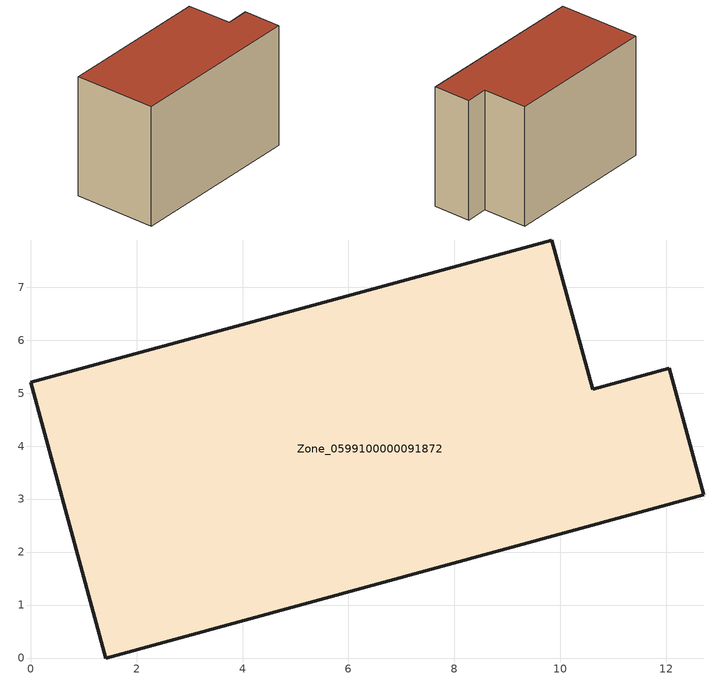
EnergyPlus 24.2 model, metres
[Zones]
Zone_0599100000091872
 floor ground (C_G): 1.42,0 0,5.2 9.84,7.89 10.61,5.07 12.06,5.47 12.71,3.08 z0
 wall outside (C_F): 1.42,0 12.71,3.08 12.06,5.47 10.61,5.07 9.84,7.89 0,5.2 1.42,0 z0:7.97
 roof outside (C_R): 0,5.2 1.42,0 12.71,3.08 12.06,5.47 10.61,5.07 9.84,7.89 z7.97
[BUILDING]
Pand.0599100000091872: North Axis=0; Terrain=City; Loads Convergence Tolerance Value=0.04; Temperature Convergence Tolerance Value=0.4; Solar Distribution=FullExterior; Maximum Number of Warmup Days=25; Minimum Number of Warmup Days=1
[Site:Location]
Rotterdam.The.Hague.AP_ZH_NLD Design_Conditions: Latitude=51.96; Longitude=4.45; Time Zone=1; Elevation=-4.5
[SITE:GROUNDTEMPERATURE:BUILDINGSURFACE]
18, 18, 18, 18, 18, 18, 18, 18, 18, 18, 18, 18
[MATERIAL] Thermal Absorptance=0.9; Solar Absorptance=0.7; Visible Absorptance=0.7
Name | Roughness | Thickness | Conductivity | Density | Specific Heat
G.TI.1975-1991 | MediumSmooth | 0.15 | 0.288461 | 540 | 1210
F.TI.1975-1991 | Rough | 0.3 | 0.230769 | 1920 | 840
R.TI.1975-1991 | MediumRough | 0.2 | 0.153846 | 1500 | 1000
[CONSTRUCTION]
C_G: G.TI.1975-1991
C_F: F.TI.1975-1991
C_R: R.TI.1975-1991
[ZONE]
Zone_0599100000091872: Type=1; Multiplier=1; Ceiling Height=Autocalculate; Volume=Autocalculate; Floor Area=autocalculate; Part of Total Floor Area=Yes
[ZONEINFILTRATION:DESIGNFLOWRATE]
Infil_Zone_0599100000091872: Zone or ZoneList or Space or SpaceList=Zone_0599100000091872; Schedule=AlwaysOn; Design Flow Rate Calculation Method=Flow/Area; Flow Rate per Floor Area=0.003; Constant Term Coefficient=1; Temperature Term Coefficient=0; Velocity Term Coefficient=0; Velocity Squared Term Coefficient=0
[HVACTEMPLATE:ZONE:IDEALLOADSAIRSYSTEM]
Zone_0599100000091872: Maximum Heating Supply Air Temperature=50; Minimum Cooling Supply Air Temperature=13; Maximum Heating Supply Air Humidity Ratio=0.0156; Minimum Cooling Supply Air Humidity Ratio=0.0077; Heating Limit=NoLimit; Cooling Limit=NoLimit; Dehumidification Control Type=ConstantSensibleHeatRatio; Cooling Sensible Heat Ratio=0.7; Dehumidification Setpoint=60; Humidification Control Type=None; Humidification Setpoint=30; Outdoor Air Method=None; Outdoor Air Flow Rate per Person=0.00944; Outdoor Air Flow Rate per Zone Floor Area=0; Outdoor Air Flow Rate per Zone=0; Demand Controlled Ventilation Type=None; Outdoor Air Economizer Type=NoEconomizer; Heat Recovery Type=None; Sensible Heat Recovery Effectiveness=0.7; Latent Heat Recovery Effectiveness=0.65
[ZONECONTROL:THERMOSTAT]
ThermostatControl_Zone_0599100000091872: Zone or ZoneList=Zone_0599100000091872; Control Type Schedule=DualSetpointControlType; Control 1=Thermostat_Zone_0599100000091872; Temperature Difference Between Cutout And Setpoint=0
[THERMOSTATSETPOINT:DUALSETPOINT]
Thermostat_Zone_0599100000091872: Heating Setpoint Temperature Schedule=HeatingSetpoint_Zone_0599100000091872; Cooling Setpoint Temperature Schedule=CoolingSetpoint_Zone_0599100000091872
[SCHEDULE:COMPACT]
HeatingSetpoint_Zone_0599100000091872: Through: 12/31, For: AllDays, Until: 24:00, 21
CoolingSetpoint_Zone_0599100000091872: Through: 12/31, For: AllDays, Until: 24:00, 24
DualSetpointControlType: Through: 12/31, For: AllDays, Until: 24:00, 4
AlwaysOn: Through: 12/31, For: AllDays, Until: 24:00, 1
